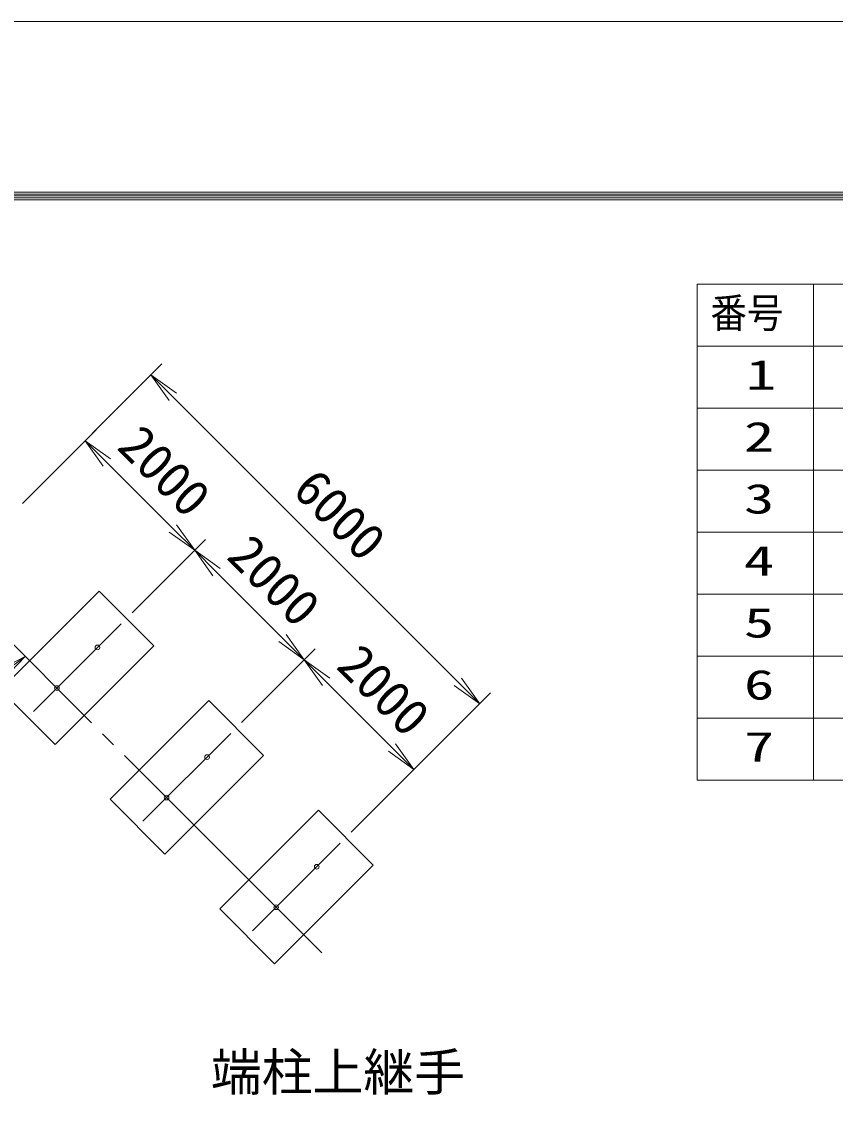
# Model space of a CAD drawing. Units: millimetres, scale not verified, with parts at other scales. Extents: x -21137 to 21137, y -15758 to 15759.
# Drawn here: x -4934 to -1785, y -2114 to 2062 of the extents above; entities that cross this region are included whole.
import ezdxf
from ezdxf.enums import TextEntityAlignment as Align

# ---------------------------------------------------------------- set-up
doc = ezdxf.new("R2010")
doc.units = ezdxf.units.MM
doc.header["$LTSCALE"] = 60
doc.linetypes.add('LONG_CHAIN', pattern=[21, 18, -1, 1, -1])
for name, color, linetype, lineweight in [('0-0_D-TTL', 7, 'Continuous', 9), ('0-2_D-BMK', 2, 'LONG_CHAIN', 9), ('0-3_D-STR1', 1, 'Continuous', 9), ('0-4_D-STR-DIM', 7, 'Continuous', 9), ('0-5_0', 7, 'Continuous', 9), ('0-7_D-MTR-FRAM', 7, 'Continuous', 9), ('0-9_D-STR-TXT', 7, 'Continuous', 9), ('0-C_D-STR4', 7, 'Continuous', 9)]:
    doc.layers.add(name, color=color, linetype=linetype, lineweight=lineweight)
doc.layers.add('0-6_D-MTR-TXT', color=7, linetype='Continuous')
doc.styles.add('ＭＳ ゴシック', font='')
doc.styles.get('ＭＳ ゴシック').set_extended_font_data('MS Gothic')

# ---------------------------------------------------------------- blocks, each defined once
blk = doc.blocks.new('_Open')
at = {"layer": '0-5_0'}
blk.add_line((-60, 10), (0, 0), dxfattribs=at)
blk.add_lwpolyline([(-60, -10), (0, 0), (-60, 0)], dxfattribs=at)

msp = doc.modelspace()

# ---------------------------------------------------------------- linework, layer by layer
at = {"layer": '0-0_D-TTL', "color": 2}
msp.add_lwpolyline([(-21137.34, 2061.91), (4062.66, 2061.91), (4062.66, -15758.09), (-21137.34, -15758.09)], close=True, dxfattribs=at)
at = {"layer": '0-0_D-TTL'}
for points in [[(-20327.34, 1401.91), (3252.66, 1401.91), (3252.66, -15098.09), (-20327.34, -15098.09)], [(-20319.84, 1394.41), (3245.16, 1394.41), (3245.16, -15090.59), (-20319.84, -15090.59)], [(-20312.34, 1386.91), (3237.66, 1386.91), (3237.66, -15083.09), (-20312.34, -15083.09)], [(-20304.84, 1379.41), (3230.16, 1379.41), (3230.16, -15075.59), (-20304.84, -15075.59)], [(-20297.34, 1371.91), (3222.66, 1371.91), (3222.66, -15068.09), (-20297.34, -15068.09)]]:
    msp.add_lwpolyline(points, close=True, dxfattribs=at)
at = {"layer": '0-2_D-BMK'}
for p, q in [((-4549.5, -269.69), (-4888.92, -609.11)), ((-4125.24, -693.96), (-4464.65, -1033.37)), ((-3700.98, -1118.22), (-4040.39, -1457.63))]:
    msp.add_line(p, q, dxfattribs=at)
msp.add_lwpolyline([(-3772.39, -1543.19), (-5221.96, -93.63), (-8221.96, -93.63)], dxfattribs=at)
at = {"layer": '0-3_D-STR1'}
for centre in [(-4640.72, -360.91), (-4797.7, -517.89), (-4216.46, -785.18), (-4373.43, -942.15), (-3792.19, -1209.44), (-3949.17, -1366.42)]:
    msp.add_circle(centre, 9.07, dxfattribs=at)
at = {"layer": '0-4_D-STR-DIM'}
for p, q in [((-4931.34, 197), (-4391.86, 736.47)), ((-3246.35, -493.89), (-4349.44, 609.19)), ((-4931.34, 197), (-4646.42, 481.92)), ((-4349.44, 100.08), (-4604, 354.64)), ((-4507.08, -227.27), (-4222.16, 57.65)), ((-4507.08, -227.27), (-4222.16, 57.65)), ((-3925.17, -324.19), (-4179.73, -69.63)), ((-4082.81, -651.53), (-3797.89, -366.61)), ((-4082.81, -651.53), (-3797.89, -366.61)), ((-3500.91, -748.45), (-3755.47, -493.89)), ((-3658.55, -1075.8), (-3119.07, -536.32)), ((-3658.55, -1075.8), (-3373.63, -790.88))]:
    msp.add_line(p, q, dxfattribs=at)
at = {"layer": '0-7_D-MTR-FRAM'}
for p, q in [((-2320.16, 1045.06), (2929.84, 1045.06)), ((-2320.16, 1045.06), (-2320.16, -874.94)), ((-1870.16, 1045.06), (-1870.16, -874.94)), ((-2320.16, 805.06), (2929.84, 805.06)), ((-2320.16, 565.06), (2929.84, 565.06)), ((-2320.16, 325.06), (2929.84, 325.06)), ((-2320.16, 85.06), (2929.84, 85.06)), ((-2320.16, -154.94), (2929.84, -154.94)), ((-2320.16, -394.94), (2929.84, -394.94)), ((-2320.16, -634.94), (2929.84, -634.94)), ((-2320.16, -874.94), (2929.84, -874.94))]:
    msp.add_line(p, q, dxfattribs=at)
at = {"layer": '0-C_D-STR4'}
for points in [[(-4634.36, -142.42), (-4422.22, -354.55), (-4804.06, -736.39), (-5016.19, -524.25)], [(-4210.09, -566.68), (-3997.96, -778.81), (-4379.8, -1160.65), (-4591.93, -948.52)], [(-3785.83, -990.94), (-3573.7, -1203.08), (-3955.53, -1584.91), (-4167.67, -1372.78)]]:
    msp.add_lwpolyline(points, close=True, dxfattribs=at)

# ---------------------------------------------------------------- block references
at = {"layer": '0-4_D-STR-DIM', "xscale": 2, "yscale": 2}
for p, rotation in [((-4434.29, 694.05), 135), ((-4688.85, 439.49), 135), ((-4264.58, 15.22), 315), ((-4264.58, 15.22), 135), ((-3840.32, -409.04), 315), ((-4920.39, -395.2), 36.91259), ((-3840.32, -409.04), 135), ((-3161.5, -578.74), 315), ((-3416.06, -833.3), 315)]:
    msp.add_blockref('_Open', p, dxfattribs=dict(at, rotation=rotation))

# ---------------------------------------------------------------- texts
at = {"layer": '0-4_D-STR-DIM', "style": 'ＭＳ ゴシック'}
for s, p in [('2000', (-4600.82, 380.09)), ('6000', (-3922.53, 210.91)), ('2000', (-4176.55, -44.18)), ('2000', (-3752.29, -468.44))]:
    msp.add_text(s, height=144.3, rotation=315, dxfattribs=at).set_placement(p, align=Align.BOTTOM_LEFT)
at = {"layer": '0-6_D-MTR-TXT', "style": 'ＭＳ ゴシック'}
for s, width, p in [('番号', 0.9, (-2268.56, 841.84)), ('1', 1.5, (-2131.58, 602.56)), ('2', 1.5, (-2138.78, 362.86)), ('3', 1.5, (-2138.78, 122.86)), ('4', 1.5, (-2139.14, -117.14)), ('5', 1.5, (-2138.78, -357.14)), ('6', 1.5, (-2138.78, -597.14)), ('7', 1.5, (-2139.14, -837.14))]:
    msp.add_text(s, height=115.2, dxfattribs=dict(at, width=width)).set_placement(p, align=Align.BOTTOM_LEFT)
at = {"layer": '0-9_D-STR-TXT', "style": 'ＭＳ ゴシック'}
msp.add_text('端柱上継手', height=144.3, dxfattribs=at).set_placement((-4202.02, -2120.06), align=Align.BOTTOM_LEFT)

doc.saveas('drawing.dxf')
